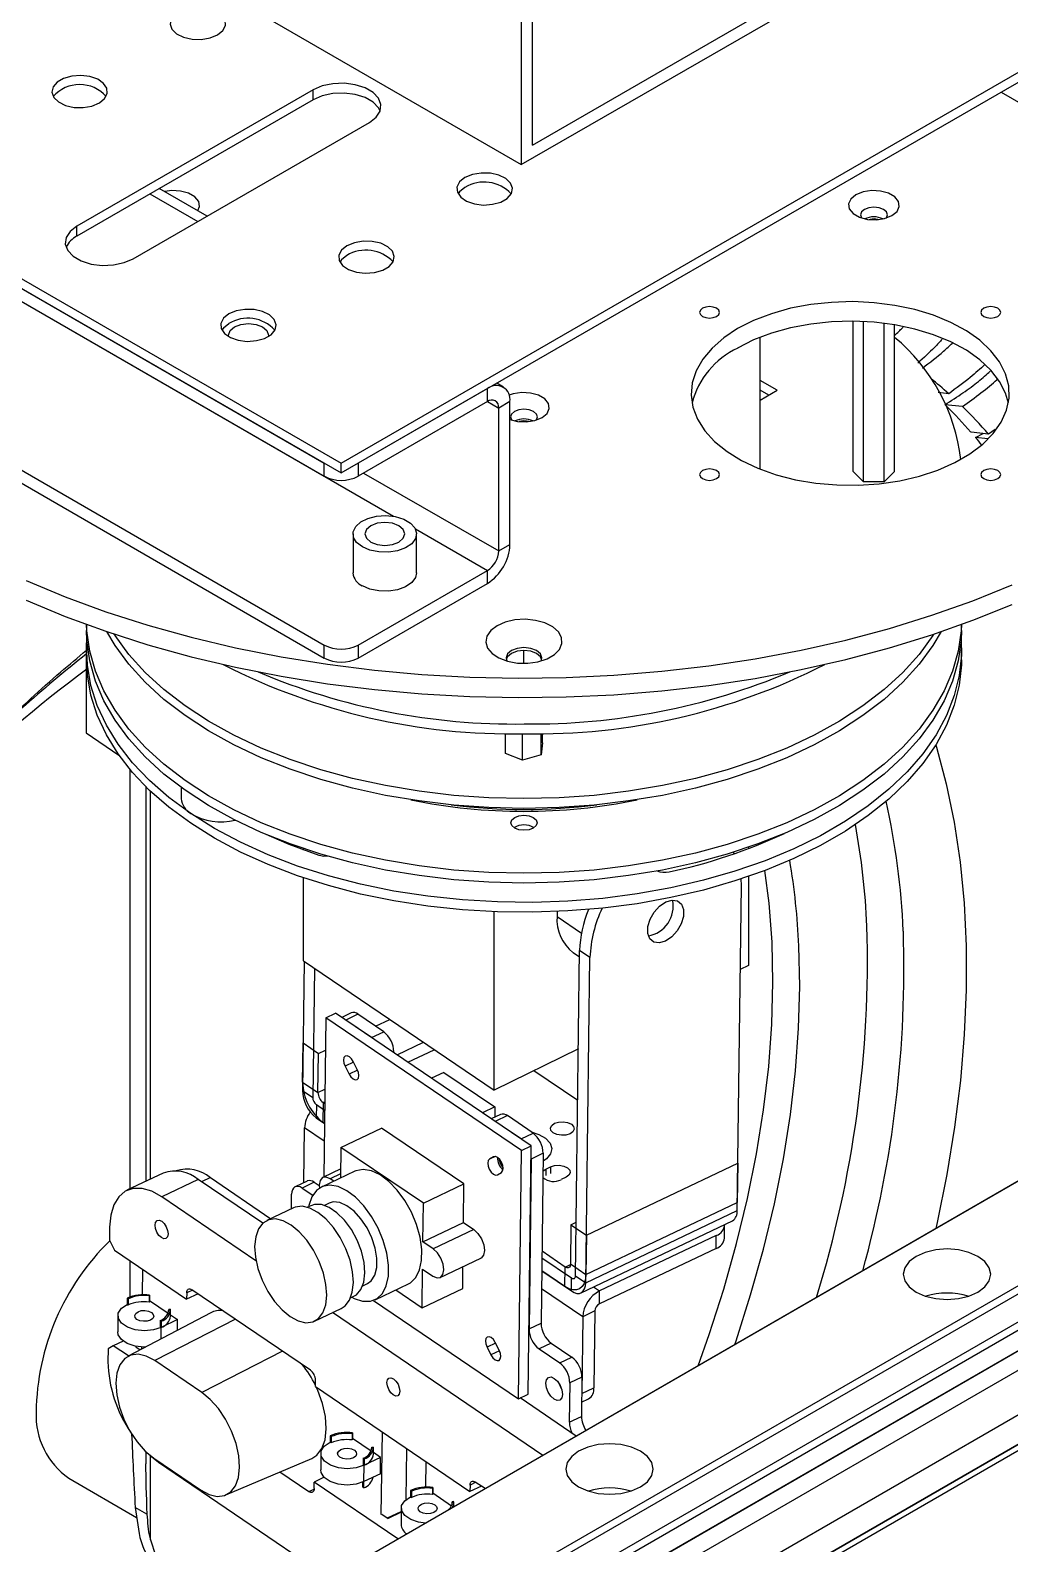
# Model space of a CAD drawing. Header units: millimetres. Extents: x 0 to 597, y 0 to 420.
# Drawn here: x 408.93 to 417.14, y 120.71 to 133.4 of the extents above; entities that cross this region are included whole.
import ezdxf

# ---------------------------------------------------------------- set-up
doc = ezdxf.new("R2010")
doc.units = ezdxf.units.MM

msp = doc.modelspace()

# ---------------------------------------------------------------- linework, layer by layer
at = {"color": 7, "linetype": 'Continuous', "lineweight": 25}
for p, q in [((411.534, 129.772), (419.783, 134.535)), ((411.534, 129.691), (419.783, 134.453)), ((413.137, 132.439), (413.137, 133.746)), ((410.685, 133.637), (413.042, 132.276)), ((413.042, 133.691), (413.042, 132.276)), ((413.042, 132.276), (415.447, 133.664)), ((413.137, 132.439), (415.352, 133.718)), ((410.392, 118.944), (435.311, 133.33)), ((435.341, 133.277), (410.422, 118.891)), ((435.443, 133.101), (410.524, 118.715)), ((435.473, 133.048), (410.555, 118.662)), ((411.298, 132.902), (409.318, 131.759)), ((409.501, 119.306), (433.138, 132.951)), ((433.138, 132.951), (409.633, 119.382)), ((410.524, 118.473), (435.443, 132.859)), ((410.555, 118.491), (435.473, 132.876)), ((411.298, 132.82), (411.298, 132.902)), ((417.065, 132.884), (418.424, 132.099)), ((406.348, 132.766), (411.534, 129.772)), ((411.298, 132.82), (409.318, 131.677)), ((410.392, 118.397), (435.311, 132.782)), ((435.341, 132.8), (410.422, 118.415)), ((406.348, 132.684), (411.534, 129.691)), ((406.49, 132.602), (411.392, 129.772)), ((409.79, 131.487), (411.77, 132.63)), ((435.311, 132.619), (410.392, 118.234)), ((406.49, 132.494), (411.392, 129.663)), ((435.473, 132.337), (410.555, 117.952)), ((435.686, 132.215), (410.507, 117.68)), ((410.555, 117.707), (435.686, 132.215)), ((435.733, 132.188), (410.555, 117.653)), ((410.41, 131.845), (410.009, 132.076)), ((409.318, 131.677), (409.318, 131.759)), ((406.49, 131.078), (411.392, 128.248)), ((406.49, 130.969), (411.392, 128.139)), ((415.826, 129.704), (415.826, 130.963)), ((415.912, 129.617), (415.912, 130.961)), ((416.085, 129.617), (416.085, 130.946)), ((415.046, 129.722), (415.046, 130.828)), ((416.172, 129.703), (416.172, 130.933)), ((412.893, 130.411), (412.838, 130.443)), ((415.187, 130.384), (415.046, 130.465)), ((412.76, 130.398), (411.675, 129.772)), ((412.76, 130.289), (412.76, 130.398)), ((415.046, 130.302), (415.187, 130.384)), ((415.117, 130.343), (415.046, 130.384)), ((416.626, 130.355), (416.537, 130.364)), ((412.76, 130.289), (411.675, 129.663)), ((412.948, 130.289), (412.854, 130.235)), ((412.854, 129.037), (412.854, 130.235)), ((412.948, 129.092), (412.948, 130.289)), ((416.741, 130.248), (416.595, 130.263)), ((417.016, 130.056), (416.96, 130.016)), ((416.96, 130.016), (416.813, 130.033)), ((416.85, 129.989), (416.915, 130.021)), ((416.953, 129.977), (416.85, 129.989)), ((411.392, 129.663), (411.392, 129.772)), ((411.534, 129.691), (411.534, 129.772)), ((411.675, 129.772), (411.675, 129.663)), ((415.912, 129.617), (415.826, 129.704)), ((416.172, 129.703), (416.085, 129.617)), ((416.085, 129.617), (415.912, 129.617)), ((411.633, 129.18), (411.633, 128.853)), ((412.166, 128.853), (412.166, 129.18)), ((412.854, 129.037), (412.948, 129.092)), ((411.675, 128.248), (412.76, 128.874)), ((412.76, 128.765), (412.76, 128.874)), ((411.675, 128.139), (412.76, 128.765)), ((409.399, 128.42), (409.399, 128.37)), ((416.733, 128.37), (416.733, 128.42)), ((409.397, 128.219), (409.399, 128.22)), ((409.399, 128.217), (409.397, 128.219)), ((409.397, 128.219), (409.397, 127.511)), ((409.399, 128.207), (409.399, 128.125)), ((411.392, 128.139), (411.392, 128.248)), ((411.675, 128.248), (411.675, 128.139)), ((413.065, 128.094), (413.065, 128.203)), ((416.733, 128.125), (416.733, 128.207)), ((409.397, 127.511), (409.671, 127.325)), ((412.91, 127.34), (412.91, 127.507)), ((413.054, 127.284), (413.054, 127.505)), ((413.21, 127.328), (413.21, 127.507)), ((413.221, 127.428), (413.21, 127.328)), ((413.221, 127.428), (413.221, 127.507)), ((413.054, 127.284), (412.91, 127.34)), ((413.21, 127.328), (413.054, 127.284)), ((409.761, 127.208), (409.761, 123.688)), ((409.895, 127.062), (409.895, 123.751)), ((410.193, 127.055), (410.193, 126.96)), ((411.218, 126.529), (411.218, 126.542)), ((414.829, 126.499), (414.822, 126.512)), ((414.949, 126.553), (414.949, 126.542)), ((411.218, 125.601), (411.218, 126.297)), ((414.888, 126.233), (414.887, 126.288)), ((414.949, 126.308), (414.949, 125.563)), ((414.853, 123.507), (414.888, 126.233)), ((412.815, 124.516), (412.815, 126.013)), ((413.344, 126.014), (413.344, 125.973)), ((413.477, 125.671), (413.532, 125.634)), ((413.497, 122.961), (413.532, 125.687)), ((413.619, 125.628), (413.532, 125.687)), ((413.584, 122.902), (413.619, 125.628)), ((411.223, 125.597), (411.209, 124.515)), ((411.218, 125.601), (412.815, 124.516)), ((411.309, 125.539), (411.295, 124.456)), ((414.949, 125.563), (414.879, 125.529)), ((411.405, 125.124), (411.388, 123.788)), ((411.405, 125.124), (411.486, 125.163)), ((413.046, 124.01), (411.405, 125.124)), ((413.127, 124.049), (411.486, 125.163)), ((411.616, 125.164), (411.539, 125.127)), ((411.674, 125.153), (411.573, 125.104)), ((411.789, 124.958), (411.573, 125.104)), ((411.89, 125.006), (411.674, 125.153)), ((411.822, 125.053), (411.941, 125.11)), ((411.789, 124.958), (411.89, 125.006)), ((411.21, 124.584), (411.214, 124.913)), ((411.214, 124.913), (411.343, 124.825)), ((411.343, 124.825), (411.402, 124.853)), ((413.522, 124.863), (412.815, 124.516)), ((411.339, 124.496), (411.343, 124.825)), ((411.668, 124.691), (411.635, 124.756)), ((411.975, 124.831), (411.975, 124.838)), ((411.567, 124.717), (411.6, 124.651)), ((412.395, 124.666), (412.291, 124.617)), ((412.395, 124.666), (412.822, 124.376)), ((413.516, 124.429), (413.148, 124.679)), ((411.209, 124.515), (411.295, 124.456)), ((411.21, 124.584), (411.339, 124.496)), ((411.326, 124.395), (411.325, 124.285)), ((411.326, 124.395), (411.395, 124.348)), ((411.382, 124.412), (411.38, 124.248)), ((411.396, 124.403), (411.382, 124.412)), ((412.822, 124.376), (412.719, 124.326)), ((412.822, 124.376), (412.821, 124.291)), ((411.325, 124.285), (411.394, 124.238)), ((411.394, 124.238), (411.38, 124.248)), ((412.868, 124.313), (412.791, 124.277)), ((412.927, 124.303), (412.825, 124.254)), ((413.041, 124.108), (412.825, 124.254)), ((413.142, 124.156), (412.927, 124.303)), ((411.221, 123.741), (411.227, 124.201)), ((411.532, 124.037), (411.872, 124.199)), ((412.563, 123.73), (411.872, 124.199)), ((413.041, 124.108), (413.142, 124.156)), ((411.532, 124.037), (411.529, 123.781)), ((412.223, 123.568), (411.532, 124.037)), ((413.019, 121.929), (413.046, 124.01)), ((413.046, 124.01), (413.127, 124.049)), ((413.101, 121.967), (413.127, 124.049)), ((413.227, 123.988), (413.126, 123.939)), ((413.227, 123.988), (413.209, 122.564)), ((411.647, 123.837), (411.368, 123.704)), ((411.53, 123.856), (411.38, 123.784)), ((412.811, 123.958), (412.776, 123.938)), ((413.126, 123.939), (413.108, 122.515)), ((413.226, 123.839), (413.248, 123.854)), ((413.248, 123.854), (413.289, 123.874)), ((413.589, 123.3), (414.859, 123.905)), ((414.859, 123.905), (414.854, 123.576)), ((410.042, 123.822), (409.738, 123.677)), ((410.336, 123.767), (410.031, 123.622)), ((410.876, 123.401), (410.336, 123.767)), ((410.437, 123.783), (410.943, 123.439)), ((411.249, 123.755), (411.148, 123.707)), ((411.308, 123.744), (411.206, 123.696)), ((411.308, 123.744), (411.349, 123.716)), ((411.471, 123.753), (411.442, 123.773)), ((412.223, 123.568), (412.563, 123.73)), ((412.559, 123.407), (412.563, 123.73)), ((412.843, 123.808), (412.877, 123.827)), ((413.419, 123.786), (413.378, 123.767)), ((410.819, 123.087), (410.031, 123.622)), ((411.117, 123.522), (411.118, 123.645)), ((411.206, 123.696), (411.295, 123.635)), ((411.133, 123.53), (410.91, 123.423)), ((411.28, 123.548), (411.252, 123.535)), ((411.432, 123.569), (411.393, 123.55)), ((412.219, 123.245), (412.223, 123.568)), ((413.584, 122.902), (414.853, 123.507)), ((413.585, 122.972), (414.854, 123.576)), ((409.592, 123.368), (409.591, 123.258)), ((412.219, 123.245), (412.559, 123.407)), ((412.646, 123.348), (412.305, 123.186)), ((412.559, 123.407), (412.646, 123.348)), ((413.459, 123.388), (413.455, 123.06)), ((413.459, 123.388), (413.503, 123.409)), ((413.459, 123.388), (413.589, 123.3)), ((413.544, 122.818), (414.814, 123.422)), ((414.747, 123.275), (414.748, 123.384)), ((409.591, 123.258), (409.634, 123.174)), ((412.305, 123.186), (412.219, 123.245)), ((413.589, 123.3), (413.585, 122.972)), ((414.678, 123.299), (413.699, 122.833)), ((414.676, 123.19), (414.678, 123.299)), ((409.634, 123.174), (410.238, 122.764)), ((409.761, 123.087), (409.761, 122.782)), ((412.364, 122.945), (412.704, 123.107)), ((413.216, 123.111), (413.465, 122.942)), ((413.411, 123.034), (413.217, 123.166)), ((414.676, 123.19), (413.698, 122.724)), ((409.867, 123.016), (409.864, 122.801)), ((412.212, 122.692), (412.216, 123.015)), ((412.216, 123.015), (412.302, 122.956)), ((412.552, 122.854), (412.554, 123.036)), ((413.409, 122.87), (413.215, 123.002)), ((413.215, 123.002), (413.464, 122.833)), ((413.409, 122.87), (413.411, 123.034)), ((413.455, 123.06), (413.585, 122.972)), ((413.497, 122.961), (413.584, 122.902)), ((411.276, 122.169), (410.283, 122.844)), ((411.714, 122.876), (411.753, 122.895)), ((411.818, 122.759), (412.097, 122.892)), ((411.991, 122.842), (412.212, 122.692)), ((412.212, 122.692), (412.552, 122.854)), ((413.464, 122.833), (413.465, 122.942)), ((413.698, 122.724), (413.699, 122.833)), ((409.741, 122.773), (409.74, 122.721)), ((409.74, 122.721), (409.748, 122.715)), ((409.741, 122.773), (409.749, 122.767)), ((409.749, 122.767), (409.748, 122.715)), ((409.925, 122.791), (409.924, 122.739)), ((409.924, 122.739), (409.927, 122.746)), ((409.925, 122.791), (409.927, 122.799)), ((409.927, 122.799), (409.927, 122.746)), ((409.927, 122.752), (410.084, 122.646)), ((410.239, 122.818), (410.238, 122.764)), ((410.334, 122.809), (410.238, 122.764)), ((411.613, 122.776), (411.641, 122.79)), ((411.805, 122.754), (413.019, 121.929)), ((409.662, 122.627), (409.661, 122.49)), ((410.44, 122.651), (409.748, 122.286)), ((410.017, 122.585), (410.016, 122.533)), ((410.017, 122.585), (410.026, 122.579)), ((410.162, 122.593), (410.025, 122.527)), ((410.026, 122.579), (410.025, 122.527)), ((410.103, 122.679), (410.089, 122.679)), ((410.089, 122.679), (410.089, 122.668)), ((410.102, 122.621), (410.103, 122.673)), ((410.102, 122.633), (410.162, 122.593)), ((410.161, 122.504), (410.162, 122.593)), ((411.311, 122.581), (411.534, 122.687)), ((413.223, 121.455), (411.46, 122.652)), ((413.558, 122.617), (413.55, 121.973)), ((413.66, 122.666), (413.558, 122.617)), ((413.66, 122.666), (413.652, 122.021)), ((410.016, 122.533), (410.025, 122.527)), ((413.108, 122.515), (413.209, 122.564)), ((409.579, 122.349), (409.578, 122.239)), ((409.623, 122.374), (409.579, 122.349)), ((409.705, 122.413), (409.623, 122.374)), ((409.751, 122.288), (409.623, 122.374)), ((409.811, 122.364), (409.818, 122.367)), ((409.811, 122.364), (409.848, 122.339)), ((409.859, 122.363), (409.858, 122.345)), ((412.756, 122.362), (412.789, 122.297)), ((412.858, 122.336), (412.825, 122.402)), ((413.294, 122.395), (413.193, 122.347)), ((413.193, 122.347), (413.365, 122.23)), ((413.294, 122.395), (413.467, 122.278)), ((410.365, 121.982), (409.972, 122.249)), ((413.365, 122.23), (413.467, 122.278)), ((411.318, 122.031), (411.318, 122.085)), ((413.45, 122.062), (413.446, 121.733)), ((413.552, 122.11), (413.45, 122.062)), ((413.552, 122.11), (413.548, 121.781)), ((411.318, 122.031), (412.613, 121.151)), ((413.019, 121.929), (413.101, 121.967)), ((413.503, 121.617), (413.034, 121.936)), ((413.55, 121.973), (413.652, 122.021)), ((413.549, 121.901), (413.608, 121.929)), ((413.446, 121.733), (413.548, 121.781)), ((411.442, 121.618), (411.441, 121.566)), ((411.45, 121.56), (411.441, 121.566)), ((411.451, 121.612), (411.442, 121.618)), ((411.451, 121.612), (411.45, 121.56)), ((411.626, 121.636), (411.625, 121.584)), ((411.628, 121.591), (411.625, 121.584)), ((411.629, 121.643), (411.626, 121.636)), ((411.629, 121.643), (411.628, 121.591)), ((411.785, 121.491), (411.628, 121.597)), ((411.87, 120.96), (411.879, 121.649)), ((409.895, 121.487), (409.895, 121.385)), ((409.929, 121.457), (410.003, 121.398)), ((409.962, 121.432), (410.355, 121.166)), ((410.568, 121.123), (411.287, 121.43)), ((411.364, 121.472), (411.362, 121.335)), ((411.727, 121.424), (411.718, 121.43)), ((411.718, 121.43), (411.718, 121.378)), ((411.863, 121.437), (411.726, 121.372)), ((411.727, 121.424), (411.726, 121.372)), ((411.791, 121.524), (411.804, 121.524)), ((411.791, 121.524), (411.791, 121.512)), ((411.804, 121.466), (411.804, 121.518)), ((411.863, 121.437), (411.804, 121.478)), ((411.862, 121.3), (411.863, 121.437)), ((412.079, 121.086), (412.084, 121.51)), ((410.003, 121.398), (411.438, 120.424)), ((411.02, 121.316), (411.263, 121.151)), ((411.726, 121.372), (411.718, 121.378)), ((411.724, 121.235), (411.726, 121.372)), ((411.862, 121.3), (411.724, 121.235)), ((412.242, 121.403), (412.239, 121.188)), ((409.251, 121.263), (409.819, 120.935)), ((411.391, 121.271), (411.307, 121.231)), ((411.307, 121.176), (411.307, 121.231)), ((412.009, 120.754), (411.307, 121.231)), ((411.715, 121.189), (411.716, 121.231)), ((411.724, 121.183), (411.715, 121.189)), ((411.724, 121.183), (411.724, 121.235)), ((412.3, 121.178), (412.299, 121.126)), ((412.3, 121.178), (412.302, 121.186)), ((412.302, 121.186), (412.302, 121.134)), ((412.614, 121.206), (412.613, 121.151)), ((412.709, 121.197), (412.613, 121.151)), ((412.74, 121.176), (412.658, 121.231)), ((412.116, 121.16), (412.115, 121.108)), ((412.115, 121.108), (412.123, 121.102)), ((412.116, 121.16), (412.124, 121.154)), ((412.124, 121.154), (412.123, 121.102)), ((412.299, 121.126), (412.302, 121.134)), ((412.302, 121.14), (412.459, 121.033)), ((412.465, 121.066), (412.464, 121.055)), ((412.478, 121.067), (412.465, 121.066)), ((412.478, 121.024), (412.478, 121.061)), ((409.905, 120.961), (409.807, 121.017)), ((409.807, 121.017), (409.839, 120.8)), ((411.875, 120.963), (411.927, 120.927)), ((412.037, 120.98), (411.927, 120.927)), ((412.037, 121.014), (412.036, 120.877))]:
    msp.add_line(p, q, dxfattribs=at)
at = {"color": 8, "linetype": 'Continuous', "lineweight": 25}
for p, q in [((409.931, 132.031), (410.332, 131.8)), ((407.795, 131.74), (411.973, 129.328)), ((412.76, 130.289), (412.854, 130.235)), ((411.722, 129.69), (412.854, 129.037)), ((412.156, 129.223), (412.76, 128.874)), ((409.934, 123.77), (409.934, 127.025)), ((413.344, 125.973), (413.548, 125.834)), ((412.003, 124.812), (412.224, 124.918)), ((412.093, 124.751), (412.314, 124.856)), ((411.638, 124.751), (411.567, 124.717)), ((411.975, 124.838), (411.969, 124.835)), ((411.671, 124.685), (411.6, 124.651)), ((411.339, 124.496), (411.397, 124.524)), ((411.382, 124.412), (411.396, 124.419)), ((411.392, 124.088), (411.227, 124.201)), ((412.824, 123.961), (412.776, 123.938)), ((412.814, 123.96), (412.811, 123.958)), ((413.248, 123.854), (413.248, 123.8)), ((413.289, 123.874), (413.288, 123.819)), ((410.437, 123.783), (410.364, 123.748)), ((411.529, 123.815), (411.442, 123.773)), ((413.411, 123.034), (413.455, 123.055)), ((410.287, 122.841), (410.239, 122.818)), ((413.558, 122.617), (413.213, 122.852)), ((413.649, 122.868), (413.699, 122.833)), ((410.648, 122.596), (409.972, 122.249)), ((410.024, 122.432), (410.025, 122.527)), ((411.041, 122.329), (410.365, 121.982)), ((412.827, 122.396), (412.756, 122.362)), ((412.86, 122.331), (412.789, 122.297)), ((409.934, 120.746), (409.934, 121.453)), ((411.263, 121.151), (411.307, 121.171)), ((412.662, 121.229), (412.614, 121.206)), ((411.923, 120.931), (412.037, 120.985))]:
    msp.add_line(p, q, dxfattribs=at)
at = {"color": 7, "linetype": 'Continuous', "lineweight": 25, "flags": 128}
for points in [[(410.497, 133.364), (410.541, 133.4), (410.563, 133.443), (410.56, 133.487), (410.532, 133.529), (410.483, 133.562), (410.417, 133.585), (410.341, 133.594), (410.265, 133.589), (410.196, 133.569), (410.142, 133.538), (410.108, 133.498), (410.099, 133.454), (410.114, 133.411), (410.154, 133.373), (410.212, 133.344), (410.284, 133.328), (410.361, 133.326), (410.434, 133.339), (410.497, 133.364)], [(409.507, 132.793), (409.551, 132.829), (409.573, 132.871), (409.57, 132.916), (409.542, 132.957), (409.493, 132.991), (409.427, 133.014), (409.351, 133.023), (409.275, 133.017), (409.206, 132.998), (409.152, 132.966), (409.118, 132.927), (409.109, 132.883), (409.124, 132.839), (409.164, 132.801), (409.222, 132.772), (409.294, 132.756), (409.371, 132.754), (409.444, 132.767), (409.507, 132.793)], [(411.77, 132.63), (411.826, 132.673), (411.86, 132.725), (411.866, 132.779), (411.846, 132.833), (411.801, 132.881), (411.734, 132.92), (411.65, 132.946), (411.558, 132.958), (411.463, 132.954), (411.374, 132.935), (411.298, 132.902)], [(411.86, 132.725), (411.846, 132.751), (411.801, 132.799), (411.734, 132.838), (411.65, 132.864), (411.558, 132.876), (411.463, 132.872), (411.374, 132.853), (411.298, 132.82)], [(412.571, 132.167), (412.526, 132.131), (412.504, 132.088), (412.508, 132.044), (412.536, 132.003), (412.585, 131.969), (412.651, 131.946), (412.726, 131.937), (412.803, 131.943), (412.872, 131.962), (412.926, 131.993), (412.96, 132.033), (412.969, 132.077), (412.953, 132.121), (412.914, 132.159), (412.855, 132.187), (412.784, 132.204), (412.707, 132.205), (412.633, 132.193), (412.571, 132.167)], [(412.571, 132.085), (412.526, 132.049), (412.514, 132.031)], [(410.331, 131.89), (410.345, 131.925), (410.339, 131.967), (410.307, 132.006), (410.255, 132.036), (410.188, 132.054), (410.114, 132.058), (410.054, 132.05)], [(415.848, 132.022), (415.806, 131.987), (415.787, 131.946), (415.793, 131.904), (415.825, 131.865), (415.877, 131.834), (415.944, 131.816), (416.018, 131.813), (416.089, 131.824), (416.15, 131.848), (416.193, 131.883), (416.212, 131.925), (416.205, 131.967), (416.174, 132.006), (416.122, 132.036), (416.054, 132.054), (415.981, 132.058), (415.909, 132.047), (415.848, 132.022)], [(415.919, 131.9), (415.895, 131.879), (415.886, 131.854), (415.895, 131.829), (415.895, 131.828)], [(416.103, 131.828), (416.104, 131.829), (416.113, 131.854), (416.104, 131.879), (416.079, 131.9), (416.043, 131.914), (415.999, 131.919), (415.956, 131.914), (415.919, 131.9)], [(409.318, 131.759), (409.261, 131.715), (409.228, 131.664), (409.221, 131.609), (409.242, 131.555), (409.287, 131.507), (409.354, 131.469), (409.437, 131.442), (409.53, 131.431), (409.625, 131.435), (409.714, 131.454), (409.79, 131.487)], [(416, 131.82), (415.968, 131.817), (415.96, 131.814)], [(416.039, 131.814), (416.031, 131.816), (416, 131.82)], [(411.581, 131.595), (411.536, 131.559), (411.514, 131.517), (411.518, 131.473), (411.546, 131.431), (411.595, 131.397), (411.661, 131.375), (411.736, 131.366), (411.813, 131.371), (411.882, 131.391), (411.936, 131.422), (411.97, 131.462), (411.979, 131.506), (411.963, 131.549), (411.924, 131.587), (411.865, 131.616), (411.794, 131.632), (411.717, 131.634), (411.644, 131.621), (411.581, 131.595)], [(411.581, 131.514), (411.536, 131.478), (411.524, 131.459)], [(414.857, 130.901), (414.74, 130.824), (414.642, 130.738), (414.564, 130.646), (414.508, 130.548), (414.476, 130.447), (414.467, 130.344), (414.482, 130.242), (414.52, 130.141), (414.581, 130.045), (414.664, 129.954), (414.768, 129.87), (414.889, 129.795), (415.027, 129.73), (415.179, 129.676), (415.342, 129.634), (415.513, 129.605), (415.689, 129.59), (415.867, 129.588), (416.044, 129.6), (416.216, 129.626), (416.381, 129.664), (416.536, 129.715), (416.678, 129.778), (416.804, 129.85), (416.912, 129.932), (417, 130.021), (417.067, 130.117), (417.111, 130.216), (417.132, 130.318), (417.129, 130.421), (417.102, 130.523), (417.052, 130.622), (416.98, 130.716), (416.887, 130.803), (416.774, 130.883), (416.644, 130.953), (416.499, 131.013), (416.341, 131.061), (416.174, 131.096), (416, 131.118), (415.822, 131.127), (415.644, 131.121), (415.469, 131.103), (415.3, 131.071), (415.14, 131.026), (414.991, 130.969), (414.857, 130.901)], [(414.563, 131.071), (414.545, 131.056), (414.538, 131.037), (414.545, 131.019), (414.563, 131.003), (414.59, 130.993), (414.622, 130.989), (414.653, 130.993), (414.681, 131.003), (414.699, 131.019), (414.705, 131.037), (414.699, 131.056), (414.681, 131.071), (414.653, 131.082), (414.622, 131.085), (414.59, 131.082), (414.563, 131.071)], [(416.92, 131.071), (416.902, 131.056), (416.895, 131.037), (416.902, 131.019), (416.92, 131.003), (416.947, 130.993), (416.979, 130.989), (417.01, 130.993), (417.038, 131.003), (417.056, 131.019), (417.062, 131.037), (417.056, 131.056), (417.038, 131.071), (417.01, 131.082), (416.979, 131.085), (416.947, 131.082), (416.92, 131.071)], [(410.591, 131.024), (410.546, 130.988), (410.525, 130.945), (410.528, 130.901), (410.556, 130.86), (410.605, 130.826), (410.671, 130.803), (410.746, 130.794), (410.823, 130.8), (410.892, 130.819), (410.946, 130.85), (410.98, 130.89), (410.989, 130.934), (410.973, 130.978), (410.934, 131.016), (410.875, 131.044), (410.804, 131.061), (410.727, 131.062), (410.654, 131.05), (410.591, 131.024)], [(410.591, 130.942), (410.546, 130.906), (410.534, 130.888)], [(410.591, 130.833), (410.589, 130.847), (410.602, 130.884), (410.638, 130.915), (410.692, 130.936), (410.756, 130.943), (410.82, 130.936), (410.874, 130.915), (410.91, 130.884), (410.923, 130.847), (410.921, 130.833)], [(417.126, 130.275), (417.102, 130.36), (417.052, 130.458), (416.98, 130.552), (416.887, 130.64), (416.774, 130.719), (416.644, 130.79), (416.499, 130.849), (416.341, 130.897), (416.174, 130.933), (416, 130.955), (415.822, 130.963), (415.644, 130.958), (415.469, 130.939), (415.3, 130.907), (415.14, 130.862), (414.991, 130.806), (414.857, 130.738)], [(412.948, 130.139), (413.011, 130.123), (413.085, 130.119), (413.156, 130.13), (413.217, 130.155), (413.259, 130.19), (413.278, 130.231), (413.272, 130.274), (413.241, 130.313), (413.188, 130.343), (413.121, 130.361), (413.047, 130.365), (412.976, 130.354), (412.942, 130.342)], [(412.986, 130.207), (412.961, 130.185), (412.953, 130.16), (412.961, 130.135), (412.962, 130.135)], [(413.17, 130.135), (413.171, 130.135), (413.179, 130.16), (413.171, 130.185), (413.146, 130.207), (413.109, 130.221), (413.066, 130.226), (413.023, 130.221), (412.986, 130.207)], [(414.563, 129.711), (414.545, 129.695), (414.538, 129.677), (414.545, 129.658), (414.563, 129.643), (414.59, 129.632), (414.622, 129.629), (414.653, 129.632), (414.681, 129.643), (414.699, 129.658), (414.705, 129.677), (414.699, 129.695), (414.681, 129.711), (414.653, 129.721), (414.622, 129.725), (414.59, 129.721), (414.563, 129.711)], [(416.92, 129.711), (416.902, 129.695), (416.895, 129.677), (416.902, 129.658), (416.92, 129.643), (416.947, 129.632), (416.979, 129.629), (417.01, 129.632), (417.038, 129.643), (417.056, 129.658), (417.062, 129.677), (417.056, 129.695), (417.038, 129.711), (417.01, 129.721), (416.979, 129.725), (416.947, 129.721), (416.92, 129.711)], [(411.711, 129.071), (411.663, 129.108), (411.637, 129.151), (411.634, 129.197), (411.655, 129.242), (411.697, 129.28), (411.757, 129.31), (411.83, 129.329), (411.909, 129.334), (411.987, 129.325), (412.058, 129.304), (412.114, 129.271), (412.151, 129.231), (412.166, 129.186), (412.157, 129.14), (412.125, 129.098), (412.073, 129.063), (412.006, 129.039), (411.929, 129.027), (411.85, 129.029), (411.775, 129.044), (411.711, 129.071)], [(412.017, 129.248), (411.963, 129.269), (411.899, 129.276), (411.835, 129.269), (411.781, 129.248), (411.745, 129.217), (411.733, 129.18), (411.745, 129.143), (411.781, 129.112), (411.835, 129.091), (411.899, 129.084), (411.963, 129.091), (412.017, 129.112), (412.053, 129.143), (412.066, 129.18), (412.053, 129.217), (412.017, 129.248)], [(408.892, 128.788), (409.22, 128.652), (409.56, 128.527), (409.913, 128.414), (410.276, 128.313), (410.649, 128.225), (411.03, 128.149), (411.419, 128.087), (411.813, 128.038), (412.211, 128.002), (412.613, 127.98), (413.016, 127.971), (413.419, 127.977), (413.82, 127.995), (414.22, 128.028), (414.615, 128.074), (415.005, 128.133), (415.388, 128.205), (415.763, 128.29), (416.129, 128.388), (416.485, 128.498), (416.828, 128.619), (417.159, 128.753)], [(412.166, 128.853), (412.157, 128.814), (412.125, 128.772), (412.073, 128.737), (412.006, 128.712), (411.929, 128.7), (411.85, 128.702), (411.775, 128.717), (411.711, 128.745)], [(408.892, 128.624), (409.22, 128.488), (409.56, 128.364), (409.913, 128.251), (410.276, 128.15), (410.649, 128.062), (411.03, 127.986), (411.419, 127.924), (411.813, 127.875), (412.211, 127.839), (412.613, 127.817), (413.016, 127.808), (413.419, 127.813), (413.82, 127.832), (414.22, 127.864), (414.615, 127.91), (415.005, 127.969), (415.388, 128.042), (415.763, 128.127), (416.129, 128.224), (416.485, 128.334), (416.828, 128.456), (417.159, 128.589)], [(413.066, 126.335), (412.771, 126.342), (412.478, 126.362), (412.188, 126.396), (411.905, 126.444), (411.629, 126.504), (411.362, 126.577), (411.106, 126.662), (410.863, 126.759), (410.634, 126.867), (410.422, 126.985), (410.226, 127.113), (410.048, 127.249), (409.891, 127.393), (409.753, 127.544), (409.638, 127.701), (409.544, 127.863), (409.473, 128.028), (409.426, 128.196), (409.402, 128.366), (409.4, 128.42)], [(412.84, 128.41), (412.787, 128.37), (412.755, 128.323), (412.746, 128.273), (412.761, 128.223), (412.798, 128.178), (412.856, 128.14), (412.929, 128.112), (413.012, 128.097), (413.099, 128.095), (413.183, 128.107), (413.259, 128.132), (413.321, 128.168), (413.364, 128.211), (413.384, 128.26), (413.381, 128.311), (413.355, 128.359), (413.307, 128.401), (413.241, 128.434), (413.163, 128.455), (413.077, 128.464), (412.99, 128.459), (412.909, 128.44), (412.84, 128.41)], [(416.732, 128.42), (416.73, 128.366), (416.706, 128.196), (416.659, 128.028), (416.588, 127.863), (416.494, 127.701), (416.379, 127.544), (416.241, 127.393), (416.084, 127.249), (415.906, 127.113), (415.71, 126.985), (415.497, 126.867), (415.269, 126.759), (415.026, 126.662), (414.77, 126.577), (414.503, 126.504), (414.227, 126.444), (413.943, 126.396), (413.654, 126.362), (413.361, 126.342), (413.066, 126.335)], [(413.066, 126.253), (412.771, 126.26), (412.478, 126.281), (412.188, 126.315), (411.905, 126.362), (411.629, 126.422), (411.362, 126.496), (411.106, 126.581), (410.863, 126.678), (410.634, 126.785), (410.422, 126.904), (410.226, 127.031), (410.048, 127.167), (409.891, 127.311), (409.753, 127.462), (409.638, 127.619), (409.544, 127.781), (409.473, 127.946), (409.426, 128.115), (409.402, 128.285), (409.399, 128.37)], [(410.272, 126.835), (410.09, 126.97), (409.928, 127.112), (409.785, 127.261), (409.664, 127.417), (409.565, 127.577), (409.489, 127.742), (409.436, 127.91), (409.406, 128.079), (409.4, 128.25), (409.402, 128.288)], [(413.066, 126.879), (412.771, 126.886), (412.478, 126.907), (412.188, 126.941), (411.905, 126.988), (411.629, 127.048), (411.362, 127.122), (411.106, 127.207), (410.863, 127.304), (410.634, 127.411), (410.422, 127.53), (410.226, 127.657), (410.048, 127.793), (409.891, 127.937), (409.753, 128.088), (409.638, 128.245), (409.568, 128.361)], [(413.066, 126.961), (412.771, 126.968), (412.478, 126.988), (412.188, 127.022), (411.905, 127.07), (411.629, 127.13), (411.362, 127.203), (411.106, 127.288), (410.863, 127.385), (410.634, 127.493), (410.422, 127.611), (410.226, 127.739), (410.048, 127.875), (409.891, 128.019), (409.753, 128.17), (409.638, 128.327), (409.629, 128.34)], [(416.73, 128.288), (416.732, 128.163), (416.714, 127.993), (416.672, 127.824), (416.607, 127.658), (416.52, 127.495), (416.409, 127.337), (416.277, 127.185), (416.124, 127.039), (415.952, 126.901), (415.76, 126.771), (415.552, 126.65), (415.327, 126.54), (415.087, 126.44), (414.834, 126.352), (414.57, 126.276), (414.296, 126.212), (414.014, 126.162), (413.726, 126.124), (413.434, 126.1), (413.139, 126.09), (412.844, 126.094), (412.55, 126.111), (412.259, 126.142), (411.974, 126.186), (411.696, 126.243), (411.427, 126.313), (411.168, 126.395), (410.922, 126.489), (410.69, 126.595), (410.473, 126.71), (410.272, 126.835)], [(416.733, 128.37), (416.73, 128.285), (416.706, 128.115), (416.659, 127.946), (416.588, 127.781), (416.494, 127.619), (416.379, 127.462), (416.241, 127.311), (416.084, 127.167), (415.906, 127.031), (415.71, 126.904), (415.497, 126.785), (415.269, 126.678), (415.026, 126.581), (414.77, 126.496), (414.503, 126.422), (414.227, 126.362), (413.943, 126.315), (413.654, 126.281), (413.361, 126.26), (413.066, 126.253)], [(416.564, 128.361), (416.494, 128.245), (416.379, 128.088), (416.241, 127.937), (416.084, 127.793), (415.906, 127.657), (415.71, 127.53), (415.497, 127.411), (415.269, 127.304), (415.026, 127.207), (414.77, 127.122), (414.503, 127.048), (414.227, 126.988), (413.943, 126.941), (413.654, 126.907), (413.361, 126.886), (413.066, 126.879)], [(416.503, 128.34), (416.494, 128.327), (416.379, 128.17), (416.241, 128.019), (416.084, 127.875), (415.906, 127.739), (415.71, 127.611), (415.497, 127.493), (415.269, 127.385), (415.026, 127.288), (414.77, 127.203), (414.503, 127.13), (414.227, 127.07), (413.943, 127.022), (413.654, 126.988), (413.361, 126.968), (413.066, 126.961)], [(412.96, 128.202), (412.927, 128.174), (412.916, 128.14), (412.923, 128.114)], [(412.96, 128.177), (412.927, 128.149), (412.917, 128.128)], [(413.209, 128.114), (413.216, 128.14), (413.205, 128.174), (413.172, 128.202), (413.123, 128.22), (413.066, 128.227), (413.009, 128.22), (412.96, 128.202)], [(413.214, 128.128), (413.205, 128.149), (413.172, 128.177), (413.123, 128.196), (413.066, 128.203), (413.009, 128.196), (412.96, 128.177)], [(410.272, 126.754), (410.09, 126.888), (409.928, 127.03), (409.785, 127.18), (409.664, 127.335), (409.565, 127.496), (409.489, 127.66), (409.436, 127.828), (409.406, 127.998), (409.399, 128.125)], [(416.733, 128.125), (416.732, 128.082), (416.714, 127.912), (416.672, 127.743), (416.607, 127.577), (416.52, 127.414), (416.409, 127.256), (416.277, 127.103), (416.124, 126.957), (415.952, 126.819), (415.76, 126.689), (415.552, 126.569), (415.327, 126.458), (415.087, 126.359), (414.834, 126.271), (414.57, 126.194), (414.296, 126.131), (414.014, 126.08), (413.726, 126.043), (413.434, 126.019), (413.139, 126.009), (412.844, 126.012), (412.55, 126.029), (412.259, 126.06), (411.974, 126.104), (411.696, 126.161), (411.427, 126.231), (411.168, 126.314), (410.922, 126.408), (410.69, 126.513), (410.473, 126.628), (410.272, 126.754)], [(416.518, 127.412), (416.524, 127.392), (416.606, 127.085), (416.672, 126.763), (416.722, 126.429), (416.755, 126.083), (416.772, 125.726), (416.773, 125.359), (416.757, 124.982), (416.724, 124.598), (416.675, 124.207), (416.61, 123.809), (416.528, 123.407), (416.517, 123.356)], [(413.066, 126.695), (413.024, 126.699), (412.988, 126.713), (412.964, 126.734), (412.956, 126.758), (412.964, 126.782), (412.988, 126.803), (413.024, 126.817), (413.066, 126.822), (413.108, 126.817), (413.144, 126.803), (413.168, 126.782), (413.176, 126.758), (413.168, 126.734), (413.144, 126.713), (413.108, 126.699), (413.066, 126.695)], [(411.348, 126.484), (411.098, 126.575), (410.886, 126.668)], [(411.425, 126.477), (411.388, 126.476), (411.348, 126.484)], [(415.145, 125.756), (415.121, 126.083), (415.086, 126.359)], [(414.251, 125.766), (414.199, 125.751), (414.154, 125.758), (414.12, 125.785), (414.103, 125.83), (414.104, 125.888), (414.123, 125.95), (414.157, 126.01), (414.203, 126.06), (414.256, 126.095), (414.308, 126.11), (414.353, 126.103), (414.386, 126.075), (414.404, 126.03), (414.403, 125.973), (414.384, 125.911), (414.35, 125.851), (414.304, 125.801), (414.251, 125.766)], [(414.525, 122.206), (414.617, 122.467), (414.74, 122.849), (414.847, 123.23), (414.939, 123.608), (415.015, 123.982), (415.074, 124.352), (415.117, 124.715), (415.143, 125.071), (415.152, 125.418), (415.145, 125.756)], [(414.833, 122.384), (414.844, 122.416), (414.966, 122.801), (415.074, 123.184), (415.165, 123.565), (415.24, 123.941), (415.299, 124.313), (415.342, 124.678), (415.368, 125.036), (415.377, 125.386), (415.37, 125.726)], [(411.635, 124.756), (411.62, 124.78), (411.602, 124.797), (411.584, 124.805), (411.568, 124.802), (411.557, 124.79), (411.553, 124.769), (411.557, 124.743), (411.567, 124.717)], [(411.6, 124.651), (411.615, 124.628), (411.633, 124.611), (411.651, 124.603), (411.667, 124.606), (411.678, 124.618), (411.682, 124.639), (411.678, 124.665), (411.668, 124.691)], [(413.452, 124.151), (413.417, 124.14), (413.379, 124.138), (413.341, 124.144), (413.311, 124.158), (413.292, 124.178), (413.287, 124.2), (413.298, 124.221), (413.322, 124.239), (413.356, 124.249), (413.395, 124.251), (413.432, 124.245), (413.463, 124.231), (413.482, 124.211), (413.486, 124.189), (413.476, 124.168), (413.452, 124.151)], [(413.127, 124.166), (413.191, 124.146), (413.247, 124.113), (413.284, 124.073), (413.298, 124.028), (413.288, 123.983), (413.256, 123.942), (413.227, 123.92)], [(412.097, 122.892), (412.114, 122.902), (412.16, 122.946), (412.191, 123.009), (412.208, 123.089), (412.21, 123.182), (412.195, 123.284), (412.165, 123.389), (412.122, 123.493), (412.067, 123.591), (412.003, 123.679), (411.932, 123.752), (411.859, 123.806), (411.787, 123.841), (411.718, 123.852), (411.657, 123.841), (411.647, 123.837)], [(412.776, 123.938), (412.766, 123.926), (412.762, 123.905), (412.765, 123.88), (412.775, 123.853), (412.791, 123.83), (412.809, 123.813), (412.827, 123.805), (412.843, 123.808)], [(412.877, 123.827), (412.887, 123.84), (412.891, 123.861), (412.888, 123.886), (412.878, 123.913), (412.863, 123.936), (412.844, 123.953), (412.826, 123.961), (412.811, 123.958)], [(413.289, 123.874), (413.323, 123.884), (413.362, 123.887), (413.399, 123.88), (413.43, 123.866), (413.449, 123.846), (413.454, 123.824), (413.443, 123.803), (413.419, 123.786)], [(411.206, 123.696), (411.189, 123.705), (411.173, 123.71), (411.158, 123.71), (411.145, 123.705), (411.134, 123.696), (411.126, 123.682), (411.12, 123.665), (411.118, 123.645)], [(411.622, 122.78), (411.642, 122.77), (411.713, 122.747), (411.778, 122.747), (411.835, 122.769), (411.88, 122.813), (411.912, 122.876), (411.929, 122.956), (411.93, 123.049), (411.916, 123.151), (411.886, 123.256), (411.843, 123.36), (411.787, 123.458), (411.723, 123.546), (411.653, 123.619), (411.58, 123.673), (411.507, 123.708), (411.439, 123.719), (411.377, 123.708), (411.326, 123.675), (411.287, 123.621), (411.263, 123.549), (411.261, 123.539)], [(411.442, 123.773), (411.407, 123.788), (411.377, 123.783), (411.357, 123.759), (411.349, 123.719), (411.351, 123.695)], [(410.031, 123.622), (409.947, 123.669), (409.866, 123.693), (409.79, 123.693), (409.724, 123.669), (409.669, 123.623), (409.628, 123.555), (409.602, 123.469), (409.592, 123.368)], [(411.534, 122.687), (411.567, 122.709), (411.604, 122.757), (411.627, 122.823), (411.636, 122.903), (411.629, 122.994), (411.608, 123.09), (411.573, 123.187), (411.526, 123.28), (411.469, 123.365), (411.406, 123.437), (411.339, 123.492), (411.271, 123.528), (411.207, 123.543), (411.149, 123.536), (411.133, 123.53)], [(411.641, 122.79), (411.661, 122.802), (411.699, 122.845), (411.724, 122.907), (411.733, 122.984), (411.726, 123.072), (411.704, 123.166), (411.667, 123.259), (411.619, 123.348), (411.561, 123.426), (411.498, 123.489), (411.432, 123.534), (411.368, 123.557), (411.31, 123.558), (411.28, 123.548)], [(411.753, 122.895), (411.786, 122.919), (411.816, 122.966), (411.832, 123.03), (411.833, 123.107), (411.819, 123.192), (411.791, 123.279), (411.75, 123.363), (411.699, 123.439), (411.642, 123.502), (411.581, 123.548), (411.522, 123.574), (411.466, 123.579), (411.432, 123.569)], [(409.974, 123.385), (409.978, 123.408), (409.99, 123.423), (410.008, 123.426), (410.029, 123.417), (410.049, 123.398), (410.067, 123.371), (410.078, 123.341), (410.082, 123.312), (410.077, 123.288), (410.065, 123.274), (410.048, 123.271), (410.027, 123.28), (410.006, 123.299), (409.989, 123.326), (409.978, 123.356), (409.974, 123.385)], [(410.808, 123.207), (410.814, 123.117), (410.836, 123.021), (410.871, 122.923), (410.918, 122.83), (410.975, 122.746), (411.038, 122.674), (411.105, 122.619), (411.173, 122.583), (411.237, 122.567), (411.295, 122.574), (411.343, 122.602), (411.38, 122.651), (411.404, 122.717), (411.412, 122.797), (411.406, 122.887), (411.385, 122.983), (411.35, 123.081), (411.302, 123.174), (411.246, 123.258), (411.182, 123.33), (411.115, 123.385), (411.048, 123.421), (410.983, 123.437), (410.926, 123.43), (410.877, 123.402), (410.84, 123.353), (410.817, 123.287), (410.808, 123.207)], [(412.646, 123.348), (412.68, 123.316), (412.709, 123.271), (412.728, 123.221), (412.735, 123.172), (412.727, 123.133), (412.707, 123.109), (412.704, 123.107)], [(412.302, 122.956), (412.337, 122.942), (412.367, 122.947), (412.387, 122.971), (412.394, 123.01), (412.388, 123.059), (412.369, 123.109), (412.34, 123.154), (412.305, 123.186)], [(416.353, 122.823), (416.429, 122.79), (416.517, 122.769), (416.612, 122.761), (416.707, 122.769), (416.795, 122.79), (416.871, 122.823), (416.93, 122.867), (416.966, 122.918), (416.979, 122.973), (416.966, 123.028), (416.93, 123.079), (416.871, 123.123), (416.795, 123.156), (416.707, 123.178), (416.612, 123.185), (416.517, 123.178), (416.429, 123.156), (416.353, 123.123), (416.295, 123.079), (416.258, 123.028), (416.245, 122.973), (416.258, 122.918), (416.295, 122.867), (416.353, 122.823)], [(413.585, 122.972), (413.581, 122.931), (413.57, 122.897), (413.554, 122.87), (413.532, 122.851), (413.506, 122.842), (413.475, 122.842), (413.443, 122.851), (413.409, 122.87)], [(413.455, 123.06), (413.454, 123.049), (413.452, 123.041), (413.447, 123.034), (413.442, 123.029), (413.435, 123.027), (413.428, 123.027), (413.42, 123.029), (413.411, 123.034)], [(413.465, 122.942), (413.471, 122.939), (413.477, 122.937), (413.483, 122.937), (413.488, 122.939), (413.492, 122.942), (413.495, 122.947), (413.497, 122.954), (413.497, 122.961)], [(410.239, 122.818), (410.24, 122.829), (410.242, 122.837), (410.246, 122.844), (410.252, 122.849), (410.259, 122.851), (410.266, 122.851), (410.274, 122.849), (410.283, 122.844)], [(413.464, 122.833), (413.487, 122.82), (413.509, 122.813), (413.53, 122.813), (413.548, 122.82), (413.563, 122.833), (413.574, 122.851), (413.581, 122.875), (413.584, 122.902)], [(410.025, 122.527), (409.959, 122.506), (409.884, 122.499), (409.808, 122.507), (409.742, 122.529), (409.693, 122.562), (409.666, 122.603), (409.665, 122.647), (409.691, 122.688), (409.74, 122.721)], [(409.943, 122.653), (409.958, 122.637), (409.962, 122.62), (409.954, 122.603), (409.934, 122.589), (409.907, 122.58), (409.876, 122.579), (409.846, 122.584), (409.821, 122.595), (409.806, 122.611), (409.803, 122.628), (409.811, 122.645), (409.831, 122.659), (409.858, 122.668), (409.889, 122.669), (409.919, 122.664), (409.943, 122.653)], [(409.891, 122.362), (409.882, 122.362), (409.807, 122.37), (409.74, 122.392), (409.691, 122.425), (409.664, 122.466), (409.661, 122.49)], [(412.825, 122.402), (412.809, 122.425), (412.791, 122.442), (412.773, 122.45), (412.757, 122.447), (412.747, 122.435), (412.743, 122.414), (412.746, 122.389), (412.756, 122.362)], [(412.789, 122.297), (412.805, 122.273), (412.823, 122.256), (412.841, 122.249), (412.857, 122.251), (412.867, 122.264), (412.871, 122.284), (412.868, 122.31), (412.858, 122.336)], [(409.972, 122.249), (409.9, 122.287), (409.832, 122.303), (409.77, 122.296), (409.719, 122.266), (409.679, 122.214), (409.654, 122.144), (409.645, 122.059), (409.652, 121.963), (409.675, 121.86), (409.712, 121.757), (409.762, 121.658), (409.823, 121.568), (409.89, 121.491), (409.962, 121.432)], [(411.917, 122.066), (411.921, 122.089), (411.933, 122.103), (411.951, 122.106), (411.972, 122.097), (411.992, 122.078), (412.01, 122.051), (412.021, 122.021), (412.025, 121.992), (412.021, 121.969), (412.009, 121.955), (411.991, 121.952), (411.97, 121.961), (411.95, 121.98), (411.932, 122.006), (411.921, 122.037), (411.917, 122.066)], [(413.388, 121.966), (413.382, 121.936), (413.367, 121.917), (413.344, 121.914), (413.318, 121.925), (413.292, 121.95), (413.269, 121.984), (413.255, 122.022), (413.25, 122.06), (413.256, 122.089), (413.271, 122.108), (413.294, 122.112), (413.32, 122.1), (413.346, 122.076), (413.369, 122.041), (413.383, 122.003), (413.388, 121.966)], [(410.355, 121.166), (410.426, 121.127), (410.495, 121.111), (410.556, 121.119), (410.608, 121.149), (410.647, 121.2), (410.672, 121.27), (410.682, 121.355), (410.675, 121.452), (410.652, 121.554), (410.615, 121.657), (410.564, 121.757), (410.504, 121.847), (410.436, 121.923), (410.365, 121.982)], [(411.287, 121.43), (411.33, 121.457), (411.372, 121.512), (411.399, 121.586), (411.408, 121.677), (411.401, 121.78), (411.377, 121.889), (411.337, 121.999), (411.325, 122.026)], [(413.378, 122.019), (413.371, 122.032), (413.361, 122.055)], [(411.726, 121.372), (411.66, 121.351), (411.585, 121.343), (411.51, 121.351), (411.443, 121.373), (411.394, 121.407), (411.367, 121.448), (411.367, 121.492), (411.392, 121.532), (411.441, 121.566)], [(413.524, 121.191), (413.6, 121.157), (413.689, 121.136), (413.784, 121.129), (413.879, 121.136), (413.967, 121.157), (414.043, 121.191), (414.101, 121.234), (414.138, 121.285), (414.15, 121.34), (414.138, 121.395), (414.101, 121.446), (414.043, 121.49), (413.967, 121.524), (413.879, 121.545), (413.784, 121.552), (413.689, 121.545), (413.6, 121.524), (413.524, 121.49), (413.466, 121.446), (413.429, 121.395), (413.417, 121.34), (413.429, 121.285), (413.466, 121.234), (413.524, 121.191)], [(411.523, 121.44), (411.508, 121.455), (411.504, 121.473), (411.513, 121.49), (411.532, 121.504), (411.559, 121.512), (411.59, 121.514), (411.62, 121.509), (411.645, 121.498), (411.66, 121.482), (411.663, 121.464), (411.655, 121.447), (411.636, 121.434), (411.608, 121.425), (411.577, 121.423), (411.547, 121.428), (411.523, 121.44)], [(411.724, 121.235), (411.659, 121.214), (411.583, 121.206), (411.508, 121.214), (411.442, 121.236), (411.392, 121.27), (411.366, 121.311), (411.362, 121.335)], [(411.307, 121.176), (411.306, 121.166), (411.303, 121.157), (411.299, 121.151), (411.294, 121.146), (411.287, 121.144), (411.279, 121.144), (411.271, 121.146), (411.263, 121.151)], [(412.614, 121.206), (412.615, 121.216), (412.617, 121.224), (412.621, 121.231), (412.627, 121.236), (412.634, 121.238), (412.641, 121.238), (412.649, 121.236), (412.658, 121.231)], [(412.239, 120.887), (412.183, 120.894), (412.117, 120.916), (412.068, 120.95), (412.041, 120.991), (412.04, 121.034), (412.066, 121.075), (412.115, 121.108)], [(412.318, 121.04), (412.333, 121.025), (412.337, 121.007), (412.329, 120.99), (412.309, 120.976), (412.282, 120.968), (412.251, 120.966), (412.221, 120.971), (412.196, 120.982), (412.181, 120.998), (412.178, 121.016), (412.186, 121.033), (412.206, 121.047), (412.233, 121.055), (412.264, 121.057), (412.294, 121.052), (412.318, 121.04)], [(409.934, 120.746), (409.978, 120.617), (410.037, 120.504), (410.111, 120.409), (410.199, 120.333), (410.3, 120.277), (410.411, 120.243), (410.532, 120.229), (410.66, 120.238), (410.794, 120.268), (410.933, 120.319), (411.073, 120.39), (411.213, 120.481), (411.281, 120.531)]]:
    msp.add_lwpolyline(points, dxfattribs=at)
at = {"color": 7, "linetype": 'Continuous', "lineweight": 25}
for centre, radius, start, end in [((409.342, 132.65), 0.297, 41.5927, 138.4077), ((412.731, 131.82), 0.31, 42.8214, 121.1836), ((415.999, 131.662), 0.176, 64.3076, 115.6921), ((409.419, 131.492), 0.211, 118.5311, 154.6747), ((411.741, 131.249), 0.31, 42.8216, 121.1834), ((410.751, 130.678), 0.31, 42.8216, 121.1835), ((415.158, 129.614), 1.582, 6.9166, 50.1069), ((415.158, 130.099), 0.706, 115.2086, 165.5466), ((414.186, 127.613), 3.671, 48.3366, 51.4081), ((412.833, 130.308), 0.116, 350.7871, 129.2032), ((412.796, 130.244), 0.0582, 350.7864, 129.2036), ((413.997, 127.595), 3.724, 40.89, 45.5058), ((414.13, 127.565), 3.744, 40.8893, 45.7663), ((413.066, 129.968), 0.176, 64.3082, 115.6924), ((413.066, 129.991), 0.136, 73.0439, 106.955), ((414.094, 127.669), 3.603, 38.7601, 40.0831), ((411.534, 129.936), 0.307, 242.611, 297.3886), ((412.539, 129.11), 0.41, 302.6055, 357.3941), ((412.649, 129.046), 0.205, 302.6053, 357.3944), ((411.763, 128.864), 0.131, 184.8321, 246.4913), ((416.167, 119.562), 10.953, 128.1634, 135.568), ((411.534, 128.521), 0.307, 242.611, 297.3886), ((415.766, 119.442), 10.702, 126.4906, 143.0269), ((412.96, 132.818), 5.314, 242.9618, 271.1374), ((412.99, 133.112), 5.526, 247.0783, 270.791), ((411.534, 128.412), 0.307, 242.611, 297.3886), ((413.171, 132.818), 5.314, 268.8629, 297.038), ((413.136, 133.147), 5.56, 269.2831, 292.8473), ((410.346, 126.97), 0.153, 183.6776, 241.3009), ((413.066, 131.531), 4.677, 258.2878, 281.7121), ((413.066, 131.721), 4.851, 262.7791, 277.221), ((410.102, 125.591), 6.149, 2.4183, 12.6562), ((410.528, 127.275), 0.509, 239.8419, 283.2779), ((413.066, 126.584), 0.157, 57.6121, 122.389), ((413.351, 130.75), 4.501, 281.937, 294.9441), ((409.701, 125.615), 6.246, 2.5391, 10.4122), ((409.542, 125.466), 5.834, 2.5499, 9.6426), ((414.243, 126.521), 0.178, 249.7902, 282.5524), ((414.52, 125.656), 0.988, 157.7105, 178.2273), ((414.661, 125.588), 1.043, 154.1433, 177.7652), ((414.065, 126.058), 0.252, 279.9228, 11.5237), ((413.691, 125.946), 0.349, 175.5263, 232.1088), ((406.38, 125.606), 9.565, 342.811, 1.7074), ((406.731, 125.542), 9.52, 344.5318, 1.8511), ((411.636, 125.108), 0.0596, 49.4818, 109.6005), ((411.757, 124.833), 0.218, 1.1974, 52.4049), ((411.507, 124.521), 0.298, 181.1942, 232.4073), ((411.646, 124.593), 0.436, 181.1908, 232.4094), ((411.448, 124.499), 0.109, 181.2053, 232.397), ((411.375, 124.458), 0.0803, 181.1877, 232.4116), ((411.478, 124.186), 0.252, 144.0071, 176.745), ((412.888, 124.257), 0.0596, 49.4818, 109.6005), ((413.009, 123.983), 0.218, 1.1974, 52.4049), ((410.142, 123.541), 0.298, 49.4759, 109.6011), ((410.242, 123.553), 0.301, 49.6616, 107.7297), ((412.955, 123.942), 0.111, 174.1272, 234.6977), ((412.998, 123.965), 0.145, 188.624, 221.7174), ((411.269, 123.699), 0.0596, 49.4729, 109.5982), ((413.315, 123.891), 0.14, 229.7724, 296.7193), ((414.766, 123.496), 0.0881, 302.8063, 6.8051), ((414.649, 123.394), 0.0992, 286.9806, 358.2754), ((411.023, 121.788), 2.047, 134.2899, 179.2031), ((414.643, 123.289), 0.105, 288.6048, 352.3648), ((413.821, 122.6), 0.263, 117.4926, 176.2887), ((409.879, 122.455), 0.347, 82.0518, 113.6061), ((409.879, 122.417), 0.326, 82.0523, 113.6111), ((409.88, 122.469), 0.326, 82.0451, 113.609), ((413.73, 122.661), 0.0707, 117.4784, 176.3011), ((416.612, 122.211), 0.604, 72.8694, 107.1296), ((409.984, 122.685), 0.105, 288.0433, 356.561), ((409.988, 122.636), 0.115, 288.466, 352.514), ((409.991, 122.686), 0.112, 288.035, 356.5719), ((410.517, 122.498), 0.171, 81.617, 116.7372), ((413.326, 122.52), 0.218, 181.1878, 232.4102), ((413.427, 122.568), 0.218, 181.1974, 232.4049), ((410.689, 122.27), 1.111, 181.5574, 214.1336), ((410.489, 121.64), 0.921, 25.8261, 38.7668), ((413.232, 122.057), 0.218, 1.1951, 52.409), ((413.334, 122.105), 0.218, 1.1978, 52.4063), ((411.209, 122.083), 0.109, 1.1889, 52.4134), ((413.559, 122.008), 0.0933, 301.5289, 8.0701), ((409.613, 121.788), 0.637, 177.4222, 235.403), ((413.657, 121.737), 0.211, 181.0294, 207.4364), ((413.768, 121.787), 0.22, 181.4221, 213.9195), ((411.581, 121.3), 0.347, 82.0476, 113.6052), ((411.58, 121.261), 0.326, 82.045, 113.6133), ((411.581, 121.313), 0.326, 82.0524, 113.6068), ((411.686, 121.53), 0.105, 288.0345, 356.5698), ((411.69, 121.481), 0.115, 288.4667, 352.5009), ((411.692, 121.531), 0.112, 288.0536, 356.5533), ((411.686, 121.294), 0.117, 288.8527, 348.9316), ((412.254, 120.842), 0.347, 82.0518, 113.6061), ((412.255, 120.856), 0.326, 82.0447, 113.6092), ((413.784, 120.578), 0.604, 72.8688, 107.1302), ((412.254, 120.804), 0.326, 82.0523, 113.6111), ((412.379, 121.065), 0.0858, 307.8717, 0.646), ((412.399, 121.062), 0.0792, 324.1333, 3.1048), ((410.502, 120.937), 0.677, 191.6886, 238.2003), ((412.137, 120.884), 0.102, 183.9827, 238.5634)]:
    msp.add_arc(centre, radius, start, end, dxfattribs=at)
for major_axis, start_param, end_param in [((-0.197, 2.627), 1.084915, 1.335734), ((-0.099, 1.314), 0.73883, 1.140089)]:
    msp.add_ellipse((410.028, 120.418), major_axis=major_axis, ratio=0.068346, start_param=start_param, end_param=end_param, dxfattribs=at)
for points, knots in [([(416.172, 130.845), (416.196, 130.866), (416.221, 130.889), (416.241, 130.911), (416.243, 130.913)], [0, 0, 0, 0, 0.932543, 1, 1, 1, 1]), ([(416.572, 130.813), (416.551, 130.79), (416.493, 130.725), (416.416, 130.656), (416.367, 130.612)], [0, 0, 0, 0, 0.359752, 1, 1, 1, 1]), ([(416.406, 130.57), (416.468, 130.618), (416.562, 130.689), (416.633, 130.757), (416.657, 130.78)], [0, 0, 0, 0, 0.663394, 1, 1, 1, 1]), ([(416.929, 130.6), (416.89, 130.564), (416.803, 130.485), (416.689, 130.401), (416.626, 130.355)], [0, 0, 0, 0, 0.451837, 1, 1, 1, 1]), ([(416.595, 130.263), (416.647, 130.297), (416.75, 130.363), (416.877, 130.458), (416.943, 130.516), (416.975, 130.545)], [0, 0, 0, 0, 0.340517, 0.681035, 1, 1, 1, 1]), ([(416.741, 130.248), (416.794, 130.286), (416.9, 130.362), (416.994, 130.438), (417.031, 130.474), (417.031, 130.475)], [0, 0, 0, 0, 0.4945083, 0.988984, 1, 1, 1, 1]), ([(406.319, 124.495), (406.391, 124.617), (406.491, 124.788), (406.647, 125.038), (406.784, 125.25), (406.952, 125.5), (407.133, 125.758), (407.328, 126.022), (407.534, 126.289), (407.749, 126.555), (407.973, 126.818), (408.205, 127.075), (408.442, 127.326), (408.684, 127.568), (408.931, 127.801), (409.17, 128.014), (409.327, 128.144), (409.399, 128.205)], [0, 0, 0, 0, 0.0835401, 0.1178209, 0.174653, 0.2336881, 0.2970062, 0.3630442, 0.4311585, 0.5008347, 0.5717052, 0.643492, 0.7159824, 0.7890109, 0.8624441, 0.9361749, 1, 1, 1, 1]), ([(409.905, 120.961), (409.91, 120.894), (409.915, 120.821), (409.932, 120.752), (409.934, 120.746)], [0, 0, 0, 0, 0.898678, 1, 1, 1, 1])]:
    msp.add_open_spline(points, degree=3, knots=knots, dxfattribs=at)

doc.saveas('drawing.dxf')
